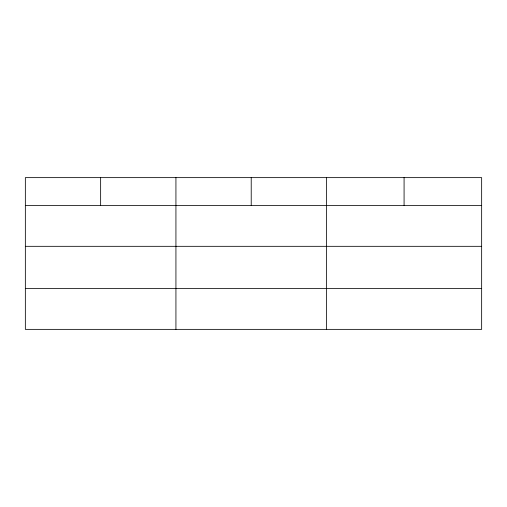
<?xml version="1.0" encoding="UTF-8"?>
<svg xmlns="http://www.w3.org/2000/svg" width="507" height="507" viewBox="0 0 507 507"><rect width="100%" height="100%" fill="white"/><g stroke="black" fill="none" stroke-linecap="round" stroke-linejoin="round"><path stroke-width="0.76" d="M481.65 246.32L481.65 177.634L25.35 177.634L25.35 329.366L481.65 329.366L481.65 246.32L25.35 246.32M25.35 205.411L481.65 205.411M25.35 288.464L481.65 288.464M404.079 177.634L404.079 205.411M326.508 177.634L326.508 329.366M251.219 177.634L251.219 205.411M175.929 177.634L175.929 329.366M100.64 177.634L100.64 205.411"/></g></svg>
